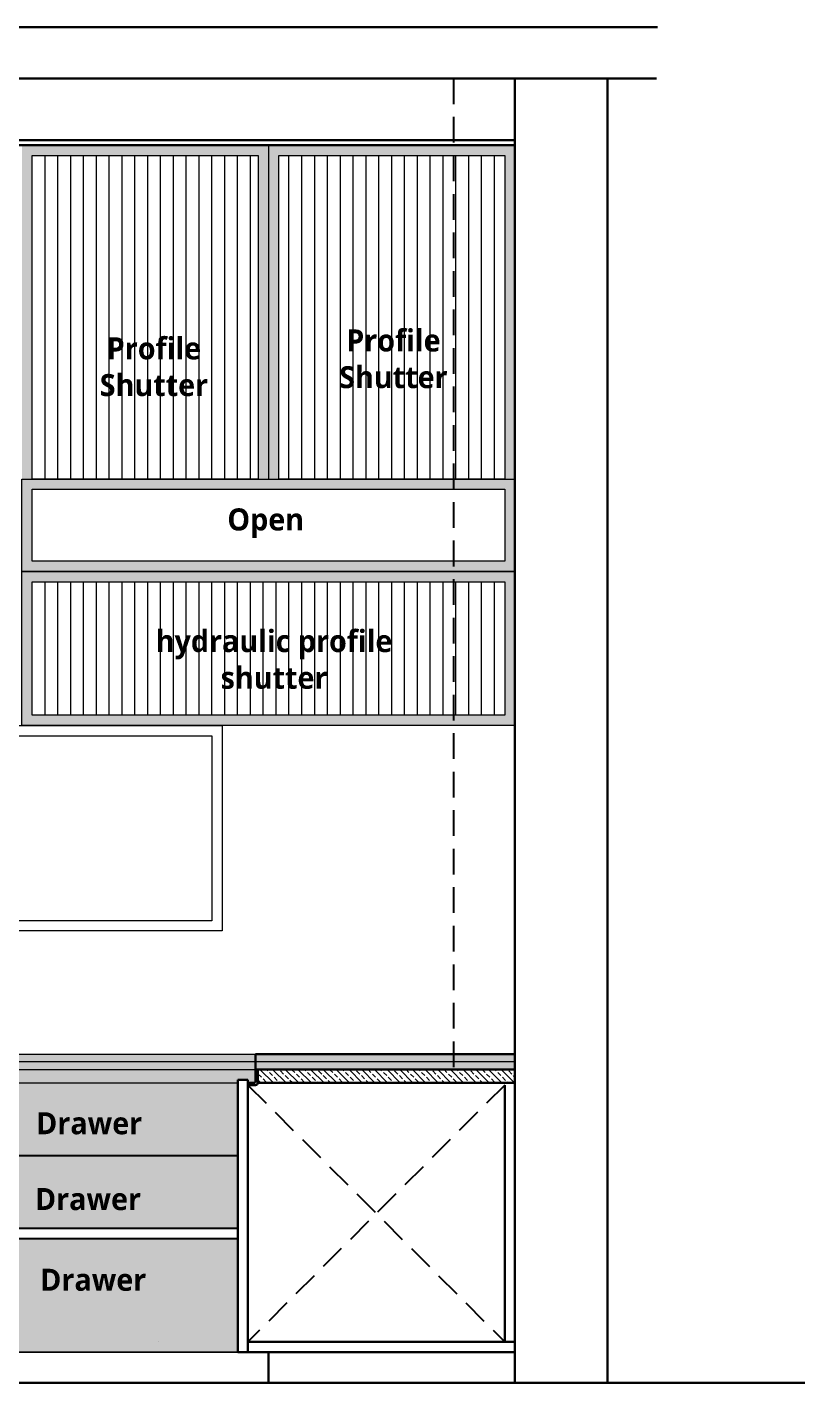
# Model space of a CAD drawing. Header units: millimetres. Extents: x 56222 to 3066687, y -650199 to -121287.
# Drawn here: x 139337.9 to 139413.6, y -183065.4 to -182933.4 of the extents above; entities that cross this region are included whole.
import ezdxf

# ---------------------------------------------------------------- set-up
doc = ezdxf.new("R2010")
doc.units = ezdxf.units.MM
doc.header["$MEASUREMENT"] = 0
doc.linetypes.add('DASHED', pattern=[0.75, 0.5, -0.25])
doc.linetypes.add('DASHED2', pattern=[0.375, 0.25, -0.125])
for name, color, linetype, lineweight in [('FIRST FLOOR ( DW_RAIL )', 7, 'Continuous', 9), ('FURNI', 25, 'Continuous', 5), ('FURNITURE', 32, 'Continuous', 9), ('furniture dimensions', 1, 'DASHED', 0), ('SECTION ( SLAB PLine )', 104, 'Continuous', 30), ('Text', 7, 'Continuous', 15), ('XX~SLAB ( BEAM )~ ( DIM )', 7, 'Continuous', 9)]:
    doc.layers.add(name, color=color, linetype=linetype, lineweight=lineweight)
doc.layers.add('hatch', color=250, linetype='Continuous', lineweight=9, transparency=0.5)
doc.layers.add('str coll', color=6, linetype='Continuous')
doc.styles.get("Standard").update_dxf_attribs({"font": 'arial.ttf', "height": 6})
pattern_1 = [(90, (265.8703, 366.2039), (-1.25, 0), [])]

msp = doc.modelspace()

# ---------------------------------------------------------------- hatches: boundary and pattern name
at = {"layer": 'FURNITURE', "lineweight": 0, "true_color": 0xc7c8ca, "transparency": 33554600}
h = msp.add_hatch(dxfattribs=at)
h.set_pattern_fill('ANSI31', color=9, scale=10, angle=45)
h.set_pattern_definition(pattern_1)
h.paths.add_polyline_path([(139379.374, -182945.944), (139362.374, -182945.944), (139362.374, -182977.444), (139379.374, -182977.444)])
h.paths.add_polyline_path([(139360.374, -182945.944), (139338.374, -182945.944), (139338.374, -182977.444), (139360.374, -182977.444)])
h.paths.add_polyline_path([(139384.374, -182945.944), (139379.374, -182945.944), (139379.374, -182977.444), (139384.374, -182977.444)])
at = {"layer": 'FURNITURE', "lineweight": 0, "true_color": 0x636466, "transparency": 33554687}
h = msp.add_hatch(color=251, dxfattribs=at)
h.dxf.hatch_style = 1
h.paths.add_polyline_path([(139385.374, -183033.444), (139360.125, -183033.444), (139360.125, -183034.194), (139385.374, -183034.194)])
h.paths.add_polyline_path([(139360.125, -183033.444), (139256.374, -183033.444), (139256.374, -183034.194), (139360.125, -183034.194)])
at = {"layer": 'FURNITURE', "lineweight": 0, "true_color": 0x939598, "transparency": 33554687}
h = msp.add_hatch(color=252, dxfattribs=at)
h.dxf.hatch_style = 1
h.paths.add_polyline_path([(139385.374, -183034.194), (139360.125, -183034.194), (139360.125, -183034.943), (139385.374, -183034.943)])
h.paths.add_polyline_path([(139360.125, -183034.194), (139256.374, -183034.194), (139256.374, -183034.943), (139360.125, -183034.943)])
at = {"layer": 'FURNITURE', "lineweight": 0, "true_color": 0x000000, "transparency": 33554687}
h = msp.add_hatch(color=18, dxfattribs=at)
h.dxf.hatch_style = 1
edge = h.paths.add_edge_path()
edge.add_line((139360.125, -183034.944), (139360.125, -183034.943))
edge.add_line((139360.125, -183034.943), (139256.374, -183034.943))
edge.add_line((139256.374, -183034.943), (139256.374, -183036.232))
edge.add_line((139256.374, -183036.232), (139358.375, -183036.232))
edge.add_line((139358.375, -183036.232), (139358.375, -183035.944))
edge.add_line((139358.375, -183035.944), (139359.374, -183035.944))
edge.add_line((139359.374, -183035.944), (139359.374, -183036.232))
edge.add_line((139359.374, -183036.232), (139359.994, -183036.232))
edge.add_arc((139359.925, -183036.044), 0.2, 290.20201, 360)
edge.add_line((139360.125, -183036.044), (139360.125, -183034.944))
at = {"layer": 'FURNITURE', "lineweight": 30, "true_color": 0xc7c8ca, "transparency": 33554600}
h = msp.add_hatch(color=9, dxfattribs=at)
h.dxf.hatch_style = 1
h.paths.add_polyline_path([(139268.377, -183036.231), (139298.374, -183036.231), (139328.376, -183036.231), (139328.376, -183036.228), (139358.375, -183036.228), (139358.375, -183035.944), (139359.374, -183035.944), (139359.374, -183036.232), (139359.994, -183036.232, 0.31433), (139360.125, -183036.044), (139360.125, -183034.944), (139360.125, -183034.943), (139256.374, -183034.943), (139256.374, -183036.232), (139256.374, -183062.444), (139268.377, -183062.444)])
h = msp.add_hatch(color=9, dxfattribs=at)
h.dxf.hatch_style = 1
h.paths.add_polyline_path([(139358.374, -183051.383), (139328.376, -183051.383), (139328.376, -183062.44), (139358.374, -183062.44)])
h.paths.add_polyline_path([(139328.376, -183051.383), (139298.374, -183051.383), (139298.374, -183062.443), (139328.376, -183062.442)])
h.paths.add_polyline_path([(139298.374, -183051.383), (139268.377, -183051.383), (139268.377, -183062.443), (139298.374, -183062.443)])
h.paths.add_polyline_path([(139298.374, -183043.308), (139268.377, -183043.308), (139268.377, -183050.383), (139298.374, -183050.383)])
h.paths.add_polyline_path([(139328.376, -183043.308), (139328.372, -183043.308), (139298.374, -183043.308), (139298.374, -183050.383), (139328.376, -183050.383)])
h.paths.add_polyline_path([(139358.374, -183043.308), (139328.376, -183043.308), (139328.376, -183050.383), (139358.374, -183050.383)])
h.paths.add_polyline_path([(139358.374, -183036.232), (139328.376, -183036.232), (139328.376, -183043.308), (139358.374, -183043.308)])
h.paths.add_polyline_path([(139328.376, -183036.232), (139298.374, -183036.232), (139298.374, -183043.308), (139328.376, -183043.308)])
h.paths.add_polyline_path([(139298.374, -183036.232), (139293.062, -183036.232), (139268.377, -183036.231), (139268.377, -183043.308), (139298.374, -183043.308)])
at = {"layer": 'hatch', "lineweight": 30, "true_color": 0x000000, "transparency": 33554687}
h = msp.add_hatch(color=18, dxfattribs=at)
h.dxf.hatch_style = 1
h.paths.add_polyline_path([(139362.374, -182945.944), (139379.374, -182945.944), (139379.374, -182944.944), (139361.374, -182944.944), (139361.374, -182977.444), (139362.374, -182977.444)])
h.paths.add_polyline_path([(139361.374, -182944.944), (139337.374, -182944.944), (139337.374, -182977.444), (139338.374, -182977.444), (139338.374, -182945.944), (139360.374, -182945.944), (139360.374, -182977.444), (139361.374, -182977.444)])
h.paths.add_polyline_path([(139379.374, -182977.444), (139337.374, -182977.444), (139337.374, -182986.444), (139379.374, -182986.444), (139379.374, -182985.444), (139338.374, -182985.444), (139338.374, -182978.444), (139379.374, -182978.444)])
h.paths.add_polyline_path([(139385.374, -182944.944), (139379.374, -182944.944), (139379.374, -182945.944), (139384.374, -182945.944), (139384.374, -182977.444), (139385.374, -182977.444)])
h.paths.add_polyline_path([(139385.374, -182977.444), (139379.374, -182977.444), (139379.374, -182978.444), (139384.374, -182978.444), (139384.374, -182985.444), (139379.374, -182985.444), (139379.374, -182986.444), (139385.374, -182986.444)])
h.paths.add_polyline_path([(139385.374, -182986.444), (139379.374, -182986.444), (139379.374, -182987.444), (139384.374, -182987.444), (139384.374, -183000.444), (139379.374, -183000.444), (139379.374, -183001.444), (139385.374, -183001.444)])
h.paths.add_polyline_path([(139379.374, -182986.444), (139337.374, -182986.444), (139337.374, -183001.444), (139379.374, -183001.444), (139379.374, -183000.444), (139338.374, -183000.444), (139338.374, -182987.444), (139379.374, -182987.444)])
at = {"layer": 'hatch', "transparency": 33554651}
h = msp.add_hatch(dxfattribs=at)
h.set_pattern_fill('ANSI33', color=256, scale=3.493167, angle=90, style=0)
h.set_pattern_definition([(135, (-5355905.5069, 4413353.0821), (-0.61751058278, -0.61751058278), []), (135, (-5355905.5069, 4413353.6996), (-0.61751058278, -0.61751058278), [0.43664592054, -0.21832296027])])
h.paths.add_polyline_path([(139385.374, -183036.229), (139385.374, -183034.944), (139360.325, -183034.951), (139360.325, -183036.235)])

# ---------------------------------------------------------------- linework, layer by layer
at = {"layer": 'FIRST FLOOR ( DW_RAIL )', "lineweight": 0}
msp.add_line((139361.366, -183062.444), (139358.374, -183062.444), dxfattribs=at)
at = {"layer": 'FURNI', "lineweight": 0}
for points in [[(139360.374, -182977.444), (139338.374, -182977.444), (139338.374, -182945.944), (139360.374, -182945.944), (139360.374, -182977.444)], [(139362.374, -182977.444), (139362.374, -182945.944), (139384.374, -182945.944), (139384.374, -182977.444), (139362.374, -182977.444)]]:
    msp.add_lwpolyline(points, dxfattribs=at)
for points in [[(139338.374, -182978.444), (139384.374, -182978.444), (139384.374, -182985.444), (139338.374, -182985.444)], [(139338.374, -182987.444), (139384.374, -182987.444), (139384.374, -183000.444), (139338.374, -183000.444)]]:
    msp.add_lwpolyline(points, close=True, dxfattribs=at)
at = {"layer": 'FURNITURE', "color": 9, "linetype": 'DASHED2', "lineweight": 25, "ltscale": 10, "true_color": 0xc7c8ca}
msp.add_line((139379.374, -182938.444), (139379.374, -183034.944), dxfattribs=at)
at = {"layer": 'FURNITURE', "lineweight": 0}
for p, q in [((139361.374, -182944.944), (139361.374, -182977.444)), ((139385.374, -183034.194), (139256.374, -183034.194)), ((139293.062, -183036.232), (139358.375, -183036.232)), ((139359.374, -183036.232), (139359.994, -183036.232)), ((139360.325, -183036.232), (139385.374, -183036.232)), ((139358.375, -183037.232), (139358.375, -183037.232)), ((139350.684, -183061.444), (139350.686, -183061.444)), ((139256.374, -183062.444), (139358.375, -183062.444))]:
    msp.add_line(p, q, dxfattribs=at)
at = {"layer": 'FURNITURE', "color": 0, "lineweight": 0}
for p, q in [((139256.374, -183033.444), (139385.374, -183033.444)), ((139256.374, -183034.943), (139385.374, -183034.943))]:
    msp.add_line(p, q, dxfattribs=at)
at = {"layer": 'FURNITURE', "color": 0, "lineweight": 30, "ltscale": 0.4}
for p, q in [((139385.374, -183033.444), (139360.125, -183033.444)), ((139360.125, -183033.444), (139360.125, -183034.944)), ((139360.125, -183034.945), (139385.374, -183034.944))]:
    msp.add_line(p, q, dxfattribs=at)
at = {"layer": 'FURNITURE', "lineweight": 30, "ltscale": 0.4}
for p, q in [((139358.374, -183062.444), (139358.375, -183035.944)), ((139359.374, -183035.944), (139358.374, -183035.944)), ((139359.374, -183062.444), (139359.374, -183035.944)), ((139384.374, -183061.445), (139384.374, -183036.444)), ((139385.374, -183065.444), (139385.374, -183036.444)), ((139358.374, -183062.444), (139359.247, -183062.444)), ((139361.374, -183062.444), (139361.374, -183065.444))]:
    msp.add_line(p, q, dxfattribs=at)
at = {"layer": 'FURNITURE', "color": 251, "linetype": 'DASHED2', "lineweight": 25, "ltscale": 10, "true_color": 0x636466}
for p, q in [((139359.374, -183036.444), (139384.374, -183061.445)), ((139384.374, -183036.444), (139359.374, -183061.445))]:
    msp.add_line(p, q, dxfattribs=at)
at = {"layer": 'FURNITURE', "lineweight": 30}
msp.add_line((139360.325, -183036.232), (139385.374, -183036.232), dxfattribs=at)
at = {"layer": 'FURNITURE', "lineweight": -3}
msp.add_line((139328.372, -183043.308), (139358.374, -183043.308), dxfattribs=at)
at = {"layer": 'FURNITURE', "lineweight": 25}
for p, q in [((139268.377, -183050.383), (139358.374, -183050.383)), ((139268.377, -183051.383), (139358.374, -183051.383))]:
    msp.add_line(p, q, dxfattribs=at)
at = {"layer": 'FURNITURE', "lineweight": 0}
for points in [[(139337.374, -182977.444), (139385.374, -182977.444), (139385.374, -182986.444), (139337.374, -182986.444)], [(139337.374, -182986.444), (139385.374, -182986.444), (139385.374, -183001.444), (139337.374, -183001.444)], [(139284.874, -183001.444), (139356.874, -183001.444), (139356.874, -183021.444), (139284.874, -183021.444)], [(139285.874, -183002.444), (139355.874, -183002.444), (139355.874, -183020.444), (139285.874, -183020.444)], [(139328.376, -183036.228), (139358.374, -183036.228), (139358.374, -183062.44), (139328.376, -183062.44)]]:
    msp.add_lwpolyline(points, close=True, dxfattribs=at)
at = {"layer": 'FURNITURE', "lineweight": 30, "ltscale": 0.4}
msp.add_lwpolyline([(139359.374, -183036.244), (139359.925, -183036.244, 0.4142136), (139360.125, -183036.044), (139360.125, -183034.944), (139360.325, -183034.944), (139360.325, -183036.244, -0.4142136), (139360.125, -183036.444), (139359.374, -183036.444)], format="xyb", close=True, dxfattribs=at)
msp.add_lwpolyline([(139359.247, -183062.444), (139385.374, -183062.445), (139385.374, -183061.445), (139359.374, -183061.444), (139359.374, -183062.444)], dxfattribs=at)
at = {"layer": 'furniture dimensions', "lineweight": 0}
msp.add_line((139268.373, -183062.444), (139358.376, -183062.44), dxfattribs=at)
at = {"layer": 'SECTION ( SLAB PLine )', "color": 1}
for p, q in [((139399.253, -182933.444), (139240.622, -182933.444)), ((139399.147, -182938.444), (139240.759, -182938.444)), ((139413.601, -183065.444), (139238.552, -183065.444))]:
    msp.add_line(p, q, dxfattribs=at)
at = {"layer": 'str coll', "lineweight": 30}
for p, q in [((139256.374, -182944.444), (139385.374, -182944.444)), ((139256.374, -182944.444), (139385.374, -182944.444)), ((139256.374, -182944.944), (139385.374, -182944.944))]:
    msp.add_line(p, q, dxfattribs=at)
at = {"layer": 'XX~SLAB ( BEAM )~ ( DIM )', "lineweight": 30}
msp.add_lwpolyline([(139394.374, -182938.444), (139385.374, -182938.444), (139385.374, -183065.444), (139394.374, -183065.444)], close=True, dxfattribs=at)

# ---------------------------------------------------------------- texts
at = {"layer": 'Text', "ltscale": 20, "char_height": 2.14365, "attachment_point": 1}
for s, insert, width in [('\\pxqc;{\\fMalgun Gothic|b1|i0|c0|p34;\\C1;Profile Shutter}', (139363.987, -182962.879), 19.10275), ('\\pxqc;{\\fMalgun Gothic|b1|i0|c0|p34;\\C1;Profile Shutter}', (139340.67, -182963.651), 19.10275), ('\\pxqc;{\\fMalgun Gothic|b1|i0|c0|p34;\\C1;Open}', (139351.55, -182980.307), 19.10275), ('{\\fMalgun Gothic|b1|i0|c0|p34;\\C1;Drawer}', (139338.748, -183039.095), 39.27782), ('{\\fMalgun Gothic|b1|i0|c0|p34;\\C1;Drawer}', (139338.634, -183046.477), 39.27782), ('{\\fMalgun Gothic|b1|i0|c0|p34;\\C1;Drawer}', (139339.147, -183054.334), 39.27782)]:
    msp.add_mtext(s, dxfattribs=dict(at, insert=insert, width=width))

# ---------------------------------------------------------------- next in the draw order: texts
at = {"layer": 'Text', "ltscale": 20, "insert": (139348.395, -182992.147), "char_height": 2.14365, "width": 27.04064, "attachment_point": 1, "bg_fill": 2}
msp.add_mtext('\\pxqc;{\\fMalgun Gothic|b1|i0|c0|p34;\\C1;hydraulic profile shutter }', dxfattribs=at)

# ---------------------------------------------------------------- next in the draw order: hatches: boundary and pattern name
at = {"layer": 'FURNITURE', "lineweight": 0, "true_color": 0xc7c8ca, "transparency": 33554600}
h = msp.add_hatch(dxfattribs=at)
h.set_pattern_fill('ANSI31', color=9, scale=10, angle=45)
h.set_pattern_definition(pattern_1)
h.paths.add_polyline_path([(139379.374, -182987.444), (139338.374, -182987.444), (139338.374, -183000.444), (139379.374, -183000.444)])
h.paths.add_polyline_path([(139384.374, -182987.444), (139379.374, -182987.444), (139379.374, -183000.444), (139384.374, -183000.444)])

doc.saveas('drawing.dxf')
